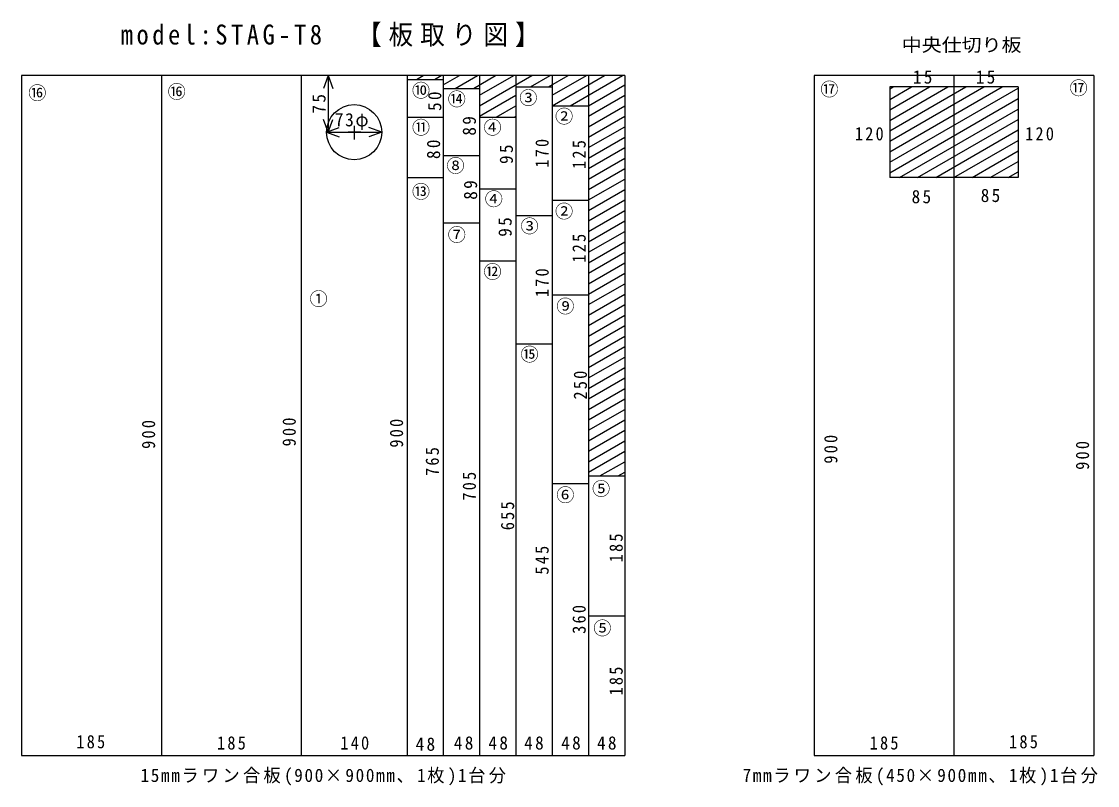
# Model space of a CAD drawing. Units: millimetres, scale not verified. Extents: x -959 to 465, y -452 to 559.
import ezdxf
from ezdxf.enums import TextEntityAlignment as Align

# ---------------------------------------------------------------- set-up
doc = ezdxf.new("R2010")
doc.units = ezdxf.units.MM
doc.header["$LTSCALE"] = 6
doc.layers.add('0-0', color=7, linetype='Continuous')
doc.styles.add('ＭＳ ゴシック', font='')
doc.styles.get('ＭＳ ゴシック').set_extended_font_data('MS Gothic')

msp = doc.modelspace()

# ---------------------------------------------------------------- linework, layer by layer
at = {"layer": '0-0'}
for p, q in [((-958.756, 487.539), (-958.756, -412.461)), ((-160.756, 487.539), (-958.756, 487.539)), ((-773.756, 487.539), (-773.756, -412.461)), ((-588.756, 487.539), (-588.756, -412.461)), ((-448.756, 487.539), (-448.756, -412.461)), ((-436.218, 482.539), (-427.558, 487.539)), ((-412.218, 482.539), (-403.558, 487.539)), ((-400.756, 487.539), (-400.756, -412.461)), ((-400.756, 475.3), (-379.558, 487.539)), ((-385.003, 470.539), (-355.558, 487.539)), ((-361.003, 470.539), (-331.558, 487.539)), ((-352.756, 487.539), (-352.756, -412.461)), ((-352.756, 447.587), (-283.558, 487.539)), ((-352.756, 461.443), (-307.558, 487.539)), ((-304.756, 487.539), (-304.756, -412.461)), ((-285.539, 472.539), (-259.558, 487.539)), ((-261.539, 472.539), (-235.558, 487.539)), ((-256.756, 487.539), (-256.756, -412.461)), ((-256.756, 447.587), (-187.558, 487.539)), ((-256.756, 461.443), (-211.558, 487.539)), ((-232.84, 447.539), (-163.558, 487.539)), ((-208.756, 487.539), (-208.756, -412.461)), ((-160.756, 487.539), (-160.756, -412.461)), ((89.767, 487.539), (89.767, -412.461)), ((459.767, 487.539), (89.767, 487.539)), ((274.767, 487.539), (274.767, -412.461)), ((459.767, 487.539), (459.767, -412.461)), ((-448.756, 482.539), (-400.756, 482.539)), ((-400.756, 470.539), (-352.756, 470.539)), ((-304.756, 472.539), (-256.756, 472.539)), ((-208.84, 447.539), (-160.756, 475.3)), ((189.767, 472.539), (189.767, 352.539)), ((359.767, 472.539), (189.767, 472.539)), ((189.767, 386.69), (338.461, 472.539)), ((189.767, 400.546), (314.461, 472.539)), ((189.767, 414.403), (290.461, 472.539)), ((189.767, 428.259), (266.461, 472.539)), ((189.767, 442.116), (242.461, 472.539)), ((189.767, 455.972), (218.461, 472.539)), ((189.767, 469.829), (194.461, 472.539)), ((189.767, 372.834), (359.767, 470.983)), ((359.767, 472.539), (359.767, 352.539)), ((-352.756, 433.731), (-304.756, 461.443)), ((-208.756, 433.731), (-160.756, 461.443)), ((189.767, 358.977), (359.767, 457.127)), ((-330.821, 432.539), (-304.756, 447.587)), ((-256.756, 447.539), (-208.756, 447.539)), ((-208.756, 419.874), (-160.756, 447.587)), ((202.615, 352.539), (359.767, 443.27)), ((-448.756, 432.539), (-400.756, 432.539)), ((-352.756, 432.539), (-304.756, 432.539)), ((-306.821, 432.539), (-304.756, 433.731)), ((-208.756, 406.018), (-160.756, 433.731)), ((226.615, 352.539), (359.767, 429.414)), ((-518.756, 421.088), (-518.756, 403.135)), ((-208.756, 392.161), (-160.756, 419.874)), ((250.615, 352.539), (359.767, 415.558)), ((-509.703, 412.539), (-526.787, 412.539)), ((-208.756, 378.305), (-160.756, 406.018)), ((274.615, 352.539), (359.767, 401.701)), ((-208.756, 364.449), (-160.756, 392.161)), ((298.615, 352.539), (359.767, 387.845)), ((-400.756, 381.539), (-352.756, 381.539)), ((-208.756, 350.592), (-160.756, 378.305)), ((322.615, 352.539), (359.767, 373.988)), ((-208.756, 336.736), (-160.756, 364.449)), ((346.615, 352.539), (359.767, 360.132)), ((-448.756, 352.539), (-400.756, 352.539)), ((-208.756, 322.879), (-160.756, 350.592)), ((359.767, 352.539), (189.767, 352.539)), ((-352.756, 337.539), (-304.756, 337.539)), ((-208.756, 309.023), (-160.756, 336.736)), ((-256.756, 322.539), (-208.756, 322.539)), ((-208.756, 295.167), (-160.756, 322.879)), ((-304.756, 302.539), (-256.756, 302.539)), ((-208.756, 281.31), (-160.756, 309.023)), ((-400.756, 292.539), (-352.756, 292.539)), ((-208.756, 267.454), (-160.756, 295.167)), ((-208.756, 253.597), (-160.756, 281.31)), ((-208.756, 239.741), (-160.756, 267.454)), ((-352.756, 242.539), (-304.756, 242.539)), ((-208.756, 225.885), (-160.756, 253.597)), ((-208.756, 212.028), (-160.756, 239.741)), ((-208.756, 198.172), (-160.756, 225.885)), ((-208.756, 184.315), (-160.756, 212.028)), ((-256.756, 197.539), (-208.756, 197.539)), ((-208.756, 170.459), (-160.756, 198.172)), ((-208.756, 156.603), (-160.756, 184.315)), ((-208.756, 142.746), (-160.756, 170.459)), ((-208.756, 128.89), (-160.756, 156.603)), ((-208.756, 115.033), (-160.756, 142.746)), ((-304.756, 132.539), (-256.756, 132.539)), ((-208.756, 101.177), (-160.756, 128.89)), ((-208.756, 87.32), (-160.756, 115.033)), ((-208.756, 73.464), (-160.756, 101.177)), ((-208.756, 59.608), (-160.756, 87.32)), ((-208.756, 45.751), (-160.756, 73.464)), ((-208.756, 31.895), (-160.756, 59.608)), ((-208.756, 18.038), (-160.756, 45.751)), ((-208.756, 4.182), (-160.756, 31.895)), ((-208.756, -9.674), (-160.756, 18.038)), ((-208.756, -23.531), (-160.756, 4.182)), ((-208.756, -37.387), (-160.756, -9.674)), ((-193.545, -42.461), (-160.756, -23.531)), ((-208.756, -42.461), (-160.756, -42.461)), ((-169.545, -42.461), (-160.756, -37.387)), ((-256.756, -52.461), (-208.756, -52.461)), ((-208.756, -227.461), (-160.756, -227.461)), ((-958.756, -412.461), (-160.756, -412.461)), ((89.767, -412.461), (459.767, -412.461))]:
    msp.add_line(p, q, dxfattribs=at)
at = {"layer": '0-0', "color": 4}
for p, q in [((-541.29, 487.539), (-570.756, 487.539)), ((-553.29, 487.539), (-559.447, 470.624)), ((-553.29, 487.539), (-553.29, 412.539)), ((-553.29, 487.539), (-547.134, 470.624)), ((-553.29, 412.539), (-559.447, 429.453)), ((-553.29, 412.539), (-547.134, 429.453)), ((-555.256, 412.539), (-538.342, 418.695)), ((-482.256, 412.539), (-499.171, 418.695)), ((-555.256, 412.539), (-482.256, 412.539)), ((-555.256, 412.539), (-538.342, 406.382)), ((-541.29, 412.539), (-537.256, 412.539)), ((-482.256, 412.539), (-499.171, 406.382))]:
    msp.add_line(p, q, dxfattribs=at)
at = {"layer": '0-0'}
msp.add_circle((-518.756, 412.539), 36.5, dxfattribs=at)

# ---------------------------------------------------------------- texts
at = {"layer": '0-0', "style": 'ＭＳ ゴシック', "width": 1.1}
msp.add_text('中央仕切り板', height=17.6, dxfattribs=at).set_placement((205.648, 514.119), align=Align.BOTTOM_LEFT)
at = {"layer": '0-0', "style": 'ＭＳ ゴシック'}
for s, p in [('⑯', (-949.896, 450.466)), ('⑯', (-765.466, 452.098)), ('⑩', (-442.306, 453.731)), ('⑰', (97.927, 455.363)), ('⑰', (427.617, 456.995)), ('⑭', (-394.974, 442.306)), ('③', (-300.311, 443.938)), ('②', (-252.979, 419.456)), ('⑪', (-442.306, 404.767)), ('④', (-347.642, 404.767)), ('⑧', (-396.606, 354.171)), ('⑬', (-442.306, 319.896)), ('④', (-346.01, 310.104)), ('②', (-252.979, 293.782)), ('③', (-298.679, 274.197)), ('⑦', (-394.974, 262.772)), ('⑫', (-347.642, 213.808)), ('①', (-577.772, 177.902)), ('⑨', (-251.347, 168.109)), ('⑮', (-298.679, 104.456)), ('⑥', (-251.347, -81.606)), ('⑤', (-204.016, -73.446)), ('⑤', (-202.383, -257.876))]:
    msp.add_text(s, height=17.6, dxfattribs=at).set_placement(p, align=Align.BOTTOM_LEFT)
at = {"layer": '0-0', "color": 5, "insert": (-827.487, 525.544), "char_height": 26.39, "attachment_point": 7, "style": 'ＭＳ ゴシック'}
msp.add_mtext('\\T1.29;\\W0.9;model:STAG-T8\\~\\~【板取り図】', dxfattribs=at)
at = {"layer": '0-0', "char_height": 17.6, "attachment_point": 7, "style": 'ＭＳ ゴシック'}
for s, insert in [('\\T1.27;\\W0.95;15', (220.337, 476.58)), ('\\T1.27;\\W0.95;15', (303.575, 476.58)), ('\\T1.2;\\W0.95;73φ', (-544.256, 415.539)), ('\\T1.27;\\W0.9;120', (143.627, 401.503)), ('\\T1.27;\\W0.9;120', (368.86, 401.503)), ('\\T1.27;\\W0.95;85', (218.705, 318.264)), ('\\T1.27;\\W0.95;85', (310.104, 319.896)), ('\\T1.27;\\W0.9;185', (-886.244, -403.135)), ('\\T1.27;\\W0.9;185', (-700.181, -404.767)), ('\\T1.27;\\W0.9;140', (-536.969, -404.767)), ('\\T1.27;\\W0.95;48', (-437.409, -406.399)), ('\\T1.27;\\W0.95;48', (-386.813, -404.767)), ('\\T1.27;\\W0.95;48', (-341.114, -404.767)), ('\\T1.27;\\W0.95;48', (-293.782, -404.767)), ('\\T1.27;\\W0.95;48', (-244.819, -404.767)), ('\\T1.27;\\W0.95;48', (-197.487, -404.767)), ('\\T1.27;\\W0.9;185', (163.212, -404.767)), ('\\T1.27;\\W0.9;185', (347.642, -403.135)), ('\\T1.19;\\W0.95;15mmラワン合板(900×900mm、1枚)1台分', (-801.373, -452.098)), ('\\T1.19;\\W0.95;7mmラワン合板(450×900mm、1枚)1台分', (-4.896, -452.098))]:
    msp.add_mtext(s, dxfattribs=dict(at, insert=insert))
at = {"layer": '0-0', "char_height": 17.6, "attachment_point": 7, "rotation": 90, "style": 'ＭＳ ゴシック'}
for s, insert in [('\\T1.27;\\W0.95;75', (-556.29, 437.289)), ('\\T1.27;\\W0.95;50', (-403.135, 440.674)), ('\\T1.27;\\W0.95;89', (-357.435, 408.031)), ('\\T1.27;\\W0.95;80', (-404.767, 377.021)), ('\\T1.27;\\W0.9;170', (-261.14, 365.596)), ('\\T1.27;\\W0.9;125', (-212.176, 363.964)), ('\\T1.27;\\W0.95;95', (-308.472, 370.492)), ('\\T1.27;\\W0.95;89', (-355.803, 323.161)), ('\\T1.27;\\W0.95;95', (-310.104, 274.197)), ('\\T1.27;\\W0.9;125', (-212.176, 239.922)), ('\\T1.27;\\W0.9;170', (-261.14, 194.223)), ('\\T1.27;\\W0.9;250', (-210.544, 58.756)), ('\\T1.27;\\W0.9;900', (-781.788, -6.528)), ('\\T1.27;\\W0.9;900', (-595.725, -3.264)), ('\\T1.27;\\W0.9;900', (-453.731, -4.896)), ('\\T1.27;\\W0.9;900', (120.777, -26.114)), ('\\T1.27;\\W0.9;900', (453.731, -34.275)), ('\\T1.27;\\W0.9;765', (-406.399, -42.435)), ('\\T1.27;\\W0.9;705', (-357.435, -75.078)), ('\\T1.27;\\W0.9;655', (-306.839, -114.249)), ('\\T1.27;\\W0.9;185', (-163.212, -156.684)), ('\\T1.27;\\W0.9;545', (-261.14, -173.005)), ('\\T1.27;\\W0.9;360', (-212.176, -251.347)), ('\\T1.27;\\W0.9;185', (-163.212, -332.953))]:
    msp.add_mtext(s, dxfattribs=dict(at, insert=insert))

doc.saveas('drawing.dxf')
